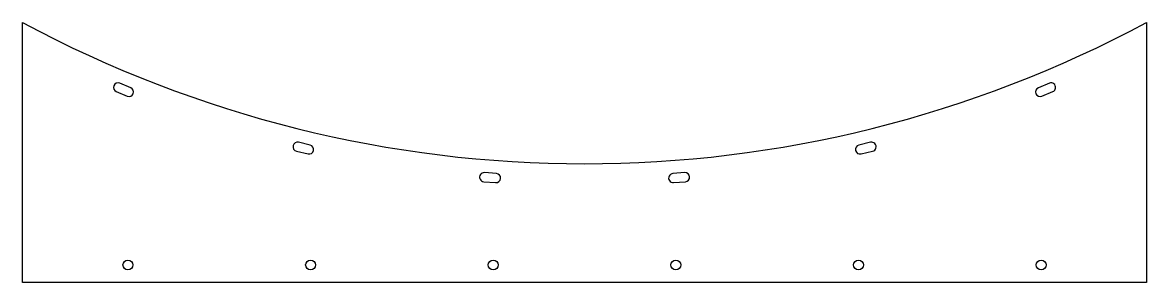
# Model space of a CAD drawing. Header units: millimetres. Extents: x -111 to 1489, y 338 to 709.
import ezdxf

# ---------------------------------------------------------------- set-up
doc = ezdxf.new("R2010")
doc.units = ezdxf.units.MM

# ---------------------------------------------------------------- blocks, each defined once
blk = doc.blocks.new('*U3')
blk.add_lwpolyline([(10.3, -2.8, 1), (5.4, 9.2), (-10.3, 2.8, 1), (-5.4, -9.2)], format="xyb", close=True)
blk = doc.blocks.new('*U4')
at = {"color": 0, "linetype": 'ByBlock', "lineweight": -2, "transparency": 16777216}
for p, rotation in [((26.1, 615.8), 315.0000000000001), ((281.6, 531.5), 324.0000000000001), ((1082.3, 528), 351), ((547.3, 488.3), 333), ((816.4, 487.1), 342.0000000000001)]:
    blk.add_blockref('*U3', p, dxfattribs=dict(at, rotation=rotation))
blk.add_blockref('*U3', (1338.6, 610.1), dxfattribs=at)

msp = doc.modelspace()

# ---------------------------------------------------------------- linework, layer by layer
for p, q in [((-110.8, 338.2), (-110.8, 708.7)), ((1489.2, 708.7), (1489.2, 338.2)), ((1489.2, 338.2), (-110.8, 338.2))]:
    msp.add_line(p, q)
for centre in [(39.2, 363.2), (299.2, 363.2), (559.2, 363.2), (819.2, 363.2), (1079.2, 363.2), (1339.2, 363.2)]:
    msp.add_circle(centre, 7)
msp.add_arc((689.2, 2197.4), 1690, 241.7465, 298.2535)

# ---------------------------------------------------------------- block references
at = {"rotation": 0.25}
msp.add_blockref('*U4', (9.6, -3), dxfattribs=at)

doc.saveas('drawing.dxf')
